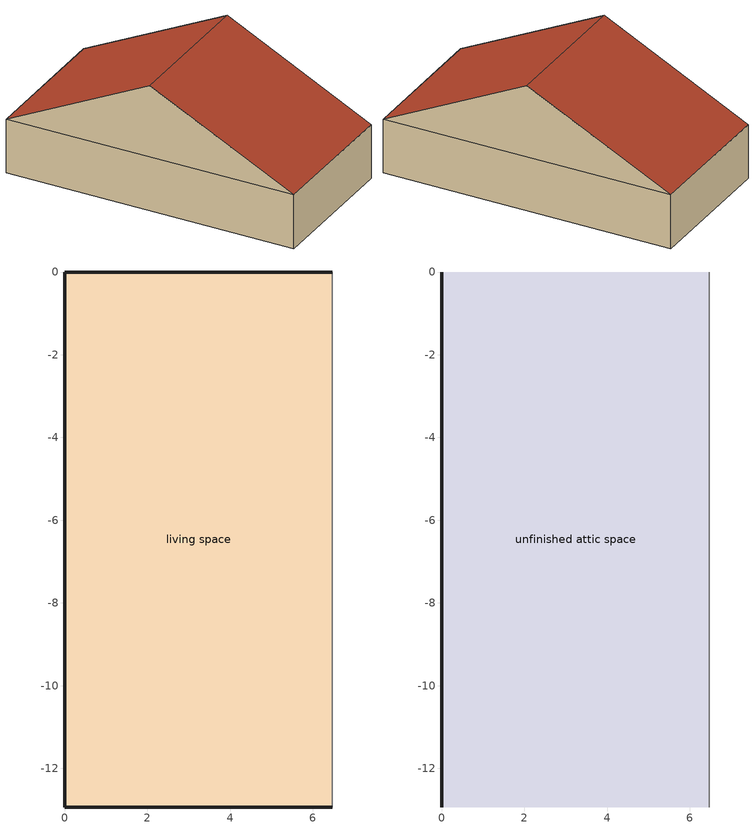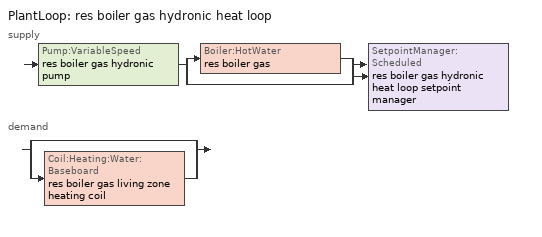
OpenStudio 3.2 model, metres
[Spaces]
living space
 floor foundation: 0,-12.93 0,0 6.47,0 6.47,-12.93 z0
 wall outside: 6.47,0 0,0 0,-12.93 6.47,-12.93 z0:2.44
 wall adiabatic: 6.47,-12.93 6.47,0 z0:2.44
unfinished attic space
 floor to living space: 0,-12.93 0,0 6.47,0 6.47,-12.93 z2.44
 wall outside: 0,-6.47,5.67 0,0,2.44 0,-12.93,2.44
 wall adiabatic: 6.47,-6.47,5.67 6.47,-12.93,2.44 6.47,0,2.44
 roof outside: 0,-6.47,5.67 6.47,-6.47,5.67 6.47,0,2.44 0,0,2.44; 6.47,-6.47,5.67 0,-6.47,5.67 0,-12.93,2.44 6.47,-12.93,2.44
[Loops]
PlantLoop 'res boiler gas hydronic heat loop'
 supply: Pump:VariableSpeed 'res boiler gas hydronic pump' > split
  | Boiler:HotWater 'res boiler gas'
  | bypass
  join > SetpointManager:Scheduled 'res boiler gas hydronic heat loop setpoint manager'
 demand: split
  | bypass
  | Coil:Heating:Water:Baseboard 'res boiler gas living zone heating coil'
[Site]
Denver Intl Ap_CO_USA: Latitude {deg}=39.83; Longitude {deg}=-104.65; Time Zone {hr}=-7; Elevation {m}=1650
[ClimateZones]
Climate Zone Institution Name 1=Building America; Climate Zone Document Year 1=0; Climate Zone Value 1=Cold
[Site:WaterMainsTemperature]
Calculation Method=Correlation; Annual Average Outdoor Air Temperature {C}=10.8753; Maximum Difference In Monthly Average Outdoor Air Temperatures {deltaC}=23.1524
[Site:GroundTemperature:Deep]
10.8753, 10.8753, 10.8753, 10.8753, 10.8753, 10.8753, 10.8753, 10.8753, 10.8753, 10.8753, 10.8753, 10.8753
[Building]
Building 1: North Axis {deg}=0; Standards Number of Stories=1; Standards Number of Above Ground Stories=1; Standards Building Type=singlefamilyattached; Standards Number of Living Units=4
[ThermalZone] Use Ideal Air Loads=No
Name | Thermostat
living zone | living zone temperature setpoint
unfinished attic zone
[Sizing:Zone] Zone Cooling Design Supply Air Temperature Input Method=SupplyAirTemperature; Zone Cooling Design Supply Air Temperature {C}=14; Zone Cooling Design Supply Air Temperature Difference {deltaC}=11.11; Zone Heating Design Supply Air Temperature Input Method=SupplyAirTemperature; Zone Heating Design Supply Air Temperature {C}=40; Zone Heating Design Supply Air Temperature Difference {deltaC}=11.11; Zone Cooling Design Supply Air Humidity Ratio {kg-H2O/kg-air}=0.0085; Zone Heating Design Supply Air Humidity Ratio {kg-H2O/kg-air}=0.008; Cooling Design Air Flow Method=DesignDay; Heating Design Air Flow Method=DesignDay; Account for Dedicated Outdoor Air System=No; Dedicated Outdoor Air System Control Strategy=NeutralSupplyAir; Dedicated Outdoor Air Low Setpoint Temperature for Design {C}=autosize; Dedicated Outdoor Air High Setpoint Temperature for Design {C}=autosize
living zone; unfinished attic zone
[Zone equipment]
living zone: res boiler gas living zone convective water
[Space]
Name | Space Type | Thermal Zone | Building Unit
living space | Space Type 1 | living zone | unit 1
unfinished attic space | Space Type 2 | unfinished attic zone
[SpaceType]
Name | Standards Space Type
Space Type 1 | living
Space Type 2 | unfinished attic
[BuildingUnit]
unit 1: Building Unit Type=Residential
[External:File]
8760.csv: File=8760.csv
[People:Definition]
res occupants|living space: Number of People Calculation Method=People; Number of People {people}=3.39; Fraction Radiant=0.319734; Sensible Heat Fraction=0.573; Carbon Dioxide Generation Rate {m3/s-W}=0; Enable ASHRAE 55 Comfort Warnings=No; Mean Radiant Temperature Calculation Type=ZoneAveraged
[People]
res occupants|living space: People Definition=res occupants|living space; Space or SpaceType=living space; Number of People Schedule=occupants; Activity Level Schedule=res occupants activity schedule; Multiplier=1
[PlantLoop]
res boiler gas hydronic heat loop: Fluid Type=Water; Glycol Concentration=0; Maximum Loop Temperature {C}=100; Minimum Loop Temperature {C}=0; Minimum Loop Flow Rate {m3/s}=0; Plant Loop Volume {m3}=Autocalculate; Load Distribution Scheme=Optimal
[Sizing:Plant]
res boiler gas hydronic heat loop: Loop Type=Heating; Design Loop Exit Temperature {C}=82.2222; Loop Design Temperature Difference {deltaC}=11.1111; Sizing Option=NonCoincident; Zone Timesteps in Averaging Window=1; Coincident Sizing Factor Mode=None
[Pump:VariableSpeed]
res boiler gas hydronic pump: Rated Pump Head {Pa}=20000; Motor Efficiency=0.9; Fraction of Motor Inefficiencies to Fluid Stream=0; Coefficient 1 of the Part Load Performance Curve=0; Coefficient 2 of the Part Load Performance Curve=1; Coefficient 3 of the Part Load Performance Curve=0; Coefficient 4 of the Part Load Performance Curve=0; Pump Control Type=Intermittent; Skin Loss Radiative Fraction=0.5; Design Power Sizing Method=PowerPerFlowPerPressure; Design Electric Power per Unit Flow Rate {W/(m3/s)}=348701.1; Design Shaft Power per Unit Flow Rate per Unit Head {W-s/m3-Pa}=1.28205; Design Minimum Flow Rate Fraction=0
[EnergyManagementSystem:Sensor]
res_boiler_gas_hydronic_pump_s: Output Variable or Output Meter Index Key=res boiler gas hydronic pump; Output Variable or Output Meter=Pump Electricity Energy
[Boiler:HotWater]
res boiler gas: Fuel Type=NaturalGas; Nominal Thermal Efficiency=0.8; Efficiency Curve Temperature Evaluation Variable=LeavingBoiler; Normalized Boiler Efficiency Curve=NonCondensingBoilerEff; Minimum Part Load Ratio=0; Maximum Part Load Ratio=1; Optimum Part Load Ratio=1; Water Outlet Upper Temperature Limit {C}=99.9; Boiler Flow Mode=LeavingSetpointModulated; Parasitic Electric Load {W}=76; Sizing Factor=1
[SetpointManager:Scheduled]
res boiler gas hydronic heat loop setpoint manager: Control Variable=Temperature; Schedule=res boiler gas hydronic heat supply setpoint
[Coil:Heating:Water:Baseboard]
res boiler gas living zone heating coil: Heating Design Capacity Method=HeatingDesignCapacity; Heating Design Capacity {W}=autosize; Heating Design Capacity Per Floor Area {W/m2}=0; Fraction of Autosized Heating Design Capacity=0.8; Convergence Tolerance=0.001
[ZoneHVAC:Baseboard:Convective:Water]
res boiler gas living zone convective water: Availability Schedule=Always On Discrete; Heating Coil=res boiler gas living zone heating coil
[EnergyManagementSystem:Program]
res_boiler_gas_pumps_program: Set unit_1_pumps_h = res_boiler_gas_hydronic_pump_s
[EnergyManagementSystem:OutputVariable]
res boiler gas htg pump:Pumps:Electricity: EMS Variable=unit_1_pumps_h; Type of Data in Variable=Summed; Update Frequency=SystemTimestep; EMS Program or Subroutine=res_boiler_gas_pumps_program; Units=J
[EnergyManagementSystem:ProgramCallingManager]
res boiler gas pump program calling manager: EndOfSystemTimestepBeforeHVACReporting; res_boiler_gas_pumps_program
[ThermostatSetpoint:DualSetpoint]
living zone temperature setpoint: Heating Setpoint Temperature Schedule=res heating setpoint; Cooling Setpoint Temperature Schedule=res cooling setpoint
[Schedule:File]
occupants: External File=8760.csv; Column Number=1; Rows to Skip at Top=1; Number of Hours of Data=8760; Minutes per Item=60
[Schedule:Constant]
Name | Value
res occupants activity schedule | 112.539
res boiler gas hydronic heat supply setpoint | 82.2222
Always On Discrete | 1
[Curve:Bicubic]
NonCondensingBoilerEff: Coefficient1 Constant=1.11172; Coefficient2 x=0.0786141; Coefficient3 x**2=-0.400426; Coefficient4 y=0; Coefficient5 y**2=-0.000156783; Coefficient6 x*y=0.0093846; Coefficient7 x**3=0.234258; Coefficient8 y**3=1.32927e-06; Coefficient9 x**2*y=-0.0044467; Coefficient10 x*y**2=-1.22498e-05; Minimum Value of x=0.1; Maximum Value of x=1; Minimum Value of y=20; Maximum Value of y=80
[Schedule:Ruleset]
Name | Default Day Schedule | Summer Design Day Schedule | Winter Design Day Schedule
res heating setpoint | Schedule Day 5 | res heating setpoint summer design | res heating setpoint winter design
res cooling setpoint | Schedule Day 6 | res cooling setpoint summer design | res cooling setpoint winter design
[Schedule:Day]
Schedule Day 5; Schedule Day 6: 24, 0, 0
res heating setpoint allday1; res heating setpoint allday2; res heating setpoint allday3; res heating setpoint allday4; res heating setpoint allday5; res heating setpoint allday6; res heating setpoint allday7; res heating setpoint allday8; res heating setpoint allday9; res heating setpoint allday10; res heating setpoint allday11; res heating setpoint allday12: 24, 0, 21.6667
res heating setpoint winter design; res cooling setpoint winter design: 24, 0, 21.1111
res heating setpoint summer design; res cooling setpoint summer design: 24, 0, 23.8889
res cooling setpoint allday1; res cooling setpoint allday2; res cooling setpoint allday3; res cooling setpoint allday4; res cooling setpoint allday5; res cooling setpoint allday6; res cooling setpoint allday7; res cooling setpoint allday8; res cooling setpoint allday9; res cooling setpoint allday10; res cooling setpoint allday11; res cooling setpoint allday12: 24, 0, 24.4444
[Schedule:Rule] Apply Sunday=Yes; Apply Monday=Yes; Apply Tuesday=Yes; Apply Wednesday=Yes; Apply Thursday=Yes; Apply Friday=Yes; Apply Saturday=Yes; Date Specification Type=DateRange; Start Day=1
Name | Schedule Ruleset | Rule Order | Day Schedule | Start Month | End Month | End Day
res heating setpoint allday rule1 | res heating setpoint | 11 | res heating setpoint allday1 | 1 | 1 | 31
res heating setpoint allday rule2 | res heating setpoint | 10 | res heating setpoint allday2 | 2 | 2 | 28
res heating setpoint allday rule3 | res heating setpoint | 9 | res heating setpoint allday3 | 3 | 3 | 31
res heating setpoint allday rule4 | res heating setpoint | 8 | res heating setpoint allday4 | 4 | 4 | 30
res heating setpoint allday rule5 | res heating setpoint | 7 | res heating setpoint allday5 | 5 | 5 | 31
res heating setpoint allday rule6 | res heating setpoint | 6 | res heating setpoint allday6 | 6 | 6 | 30
res heating setpoint allday rule7 | res heating setpoint | 5 | res heating setpoint allday7 | 7 | 7 | 31
res heating setpoint allday rule8 | res heating setpoint | 4 | res heating setpoint allday8 | 8 | 8 | 31
res heating setpoint allday rule9 | res heating setpoint | 3 | res heating setpoint allday9 | 9 | 9 | 30
res heating setpoint allday rule10 | res heating setpoint | 2 | res heating setpoint allday10 | 10 | 10 | 31
res heating setpoint allday rule11 | res heating setpoint | 1 | res heating setpoint allday11 | 11 | 11 | 30
res heating setpoint allday rule12 | res heating setpoint | 0 | res heating setpoint allday12 | 12 | 12 | 31
res cooling setpoint allday rule1 | res cooling setpoint | 11 | res cooling setpoint allday1 | 1 | 1 | 31
res cooling setpoint allday rule2 | res cooling setpoint | 10 | res cooling setpoint allday2 | 2 | 2 | 28
res cooling setpoint allday rule3 | res cooling setpoint | 9 | res cooling setpoint allday3 | 3 | 3 | 31
res cooling setpoint allday rule4 | res cooling setpoint | 8 | res cooling setpoint allday4 | 4 | 4 | 30
res cooling setpoint allday rule5 | res cooling setpoint | 7 | res cooling setpoint allday5 | 5 | 5 | 31
res cooling setpoint allday rule6 | res cooling setpoint | 6 | res cooling setpoint allday6 | 6 | 6 | 30
res cooling setpoint allday rule7 | res cooling setpoint | 5 | res cooling setpoint allday7 | 7 | 7 | 31
res cooling setpoint allday rule8 | res cooling setpoint | 4 | res cooling setpoint allday8 | 8 | 8 | 31
res cooling setpoint allday rule9 | res cooling setpoint | 3 | res cooling setpoint allday9 | 9 | 9 | 30
res cooling setpoint allday rule10 | res cooling setpoint | 2 | res cooling setpoint allday10 | 10 | 10 | 31
res cooling setpoint allday rule11 | res cooling setpoint | 1 | res cooling setpoint allday11 | 11 | 11 | 30
res cooling setpoint allday rule12 | res cooling setpoint | 0 | res cooling setpoint allday12 | 12 | 12 | 31
